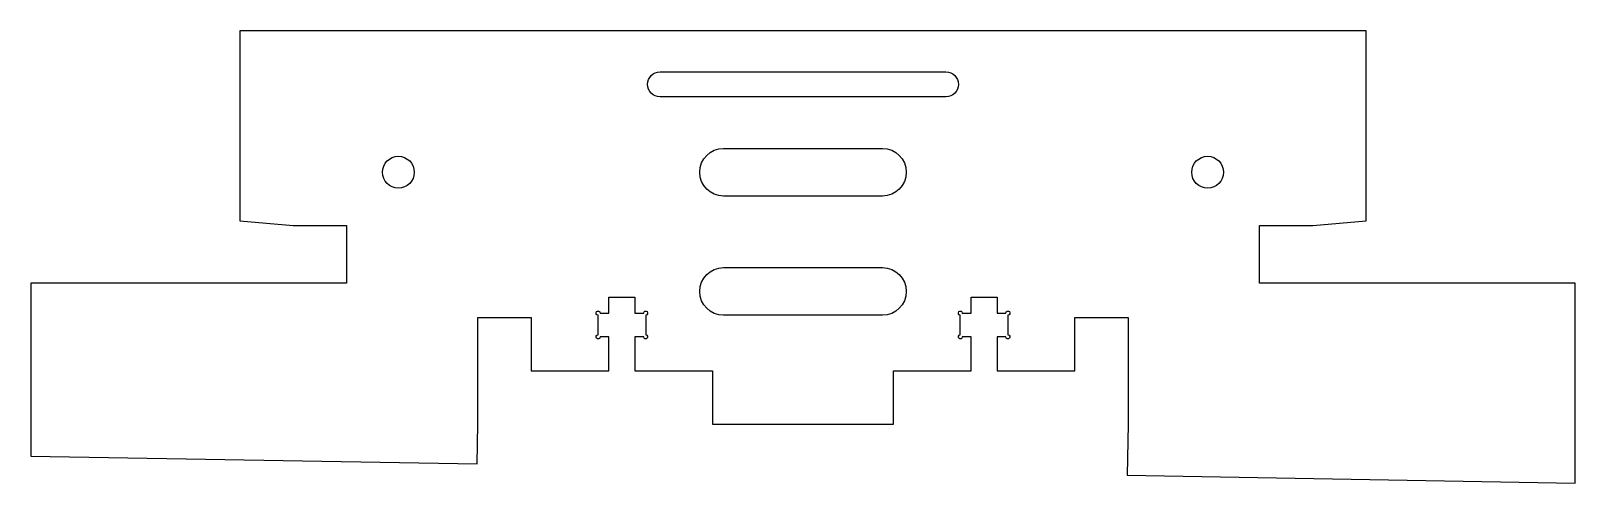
# Model space of a CAD drawing. Header units: millimetres. Extents: x -97 to 97, y -232 to -176.
import ezdxf

# ---------------------------------------------------------------- set-up
doc = ezdxf.new("R2010")
doc.units = ezdxf.units.MM

msp = doc.modelspace()

# ---------------------------------------------------------------- linework, layer by layer
for points in [[(64.18, -200), (70.9, -199.41), (70.9, -175.5), (-70.9, -175.5), (-70.9, -199.41), (-64.18, -200), (-57.46, -200), (-57.46, -207.22), (-97.22, -207.22), (-97.22, -229), (-41.03, -229.98), (-40.94, -225), (-40.94, -211.56), (-34.22, -211.56), (-34.22, -218.28), (-24.46, -218.28), (-24.46, -214), (-25.56, -214, -2.414214), (-25.81, -213.75), (-25.81, -211.25, -2.414214), (-25.56, -211), (-24.46, -211), (-24.46, -209), (-21.16, -209), (-21.16, -211), (-20.06, -211, -2.414214), (-19.81, -211.25), (-19.81, -213.75, -2.414214), (-20.06, -214), (-21.16, -214), (-21.16, -218.28), (-11.41, -218.28), (-11.41, -225), (11.41, -225), (11.41, -218.28), (21.16, -218.28), (21.16, -214), (20.06, -214, -2.414214), (19.81, -213.75), (19.81, -211.25, -2.414214), (20.06, -211), (21.16, -211), (21.16, -209), (24.46, -209), (24.46, -211), (25.56, -211, -2.414214), (25.81, -211.25), (25.81, -213.75, -2.414214), (25.56, -214), (24.46, -214), (24.46, -218.28), (34.22, -218.28), (34.22, -211.56), (40.94, -211.56), (40.94, -225), (40.83, -231.41), (97.22, -232.39), (97.22, -207.22), (57.46, -207.22), (57.46, -200)], [(-18, -183.8, -1), (-18, -180.65), (18, -180.65, -1), (18, -183.8)], [(-10, -196.28, -1), (-10, -190.28), (10, -190.28, -1), (10, -196.28)], [(-10, -211.28, -1), (-10, -205.28), (10, -205.28, -1), (10, -211.28)]]:
    msp.add_lwpolyline(points, format="xyb", close=True)
for centre in [(-50.94, -193.28), (50.94, -193.28)]:
    msp.add_circle(centre, 2)

doc.saveas('drawing.dxf')
